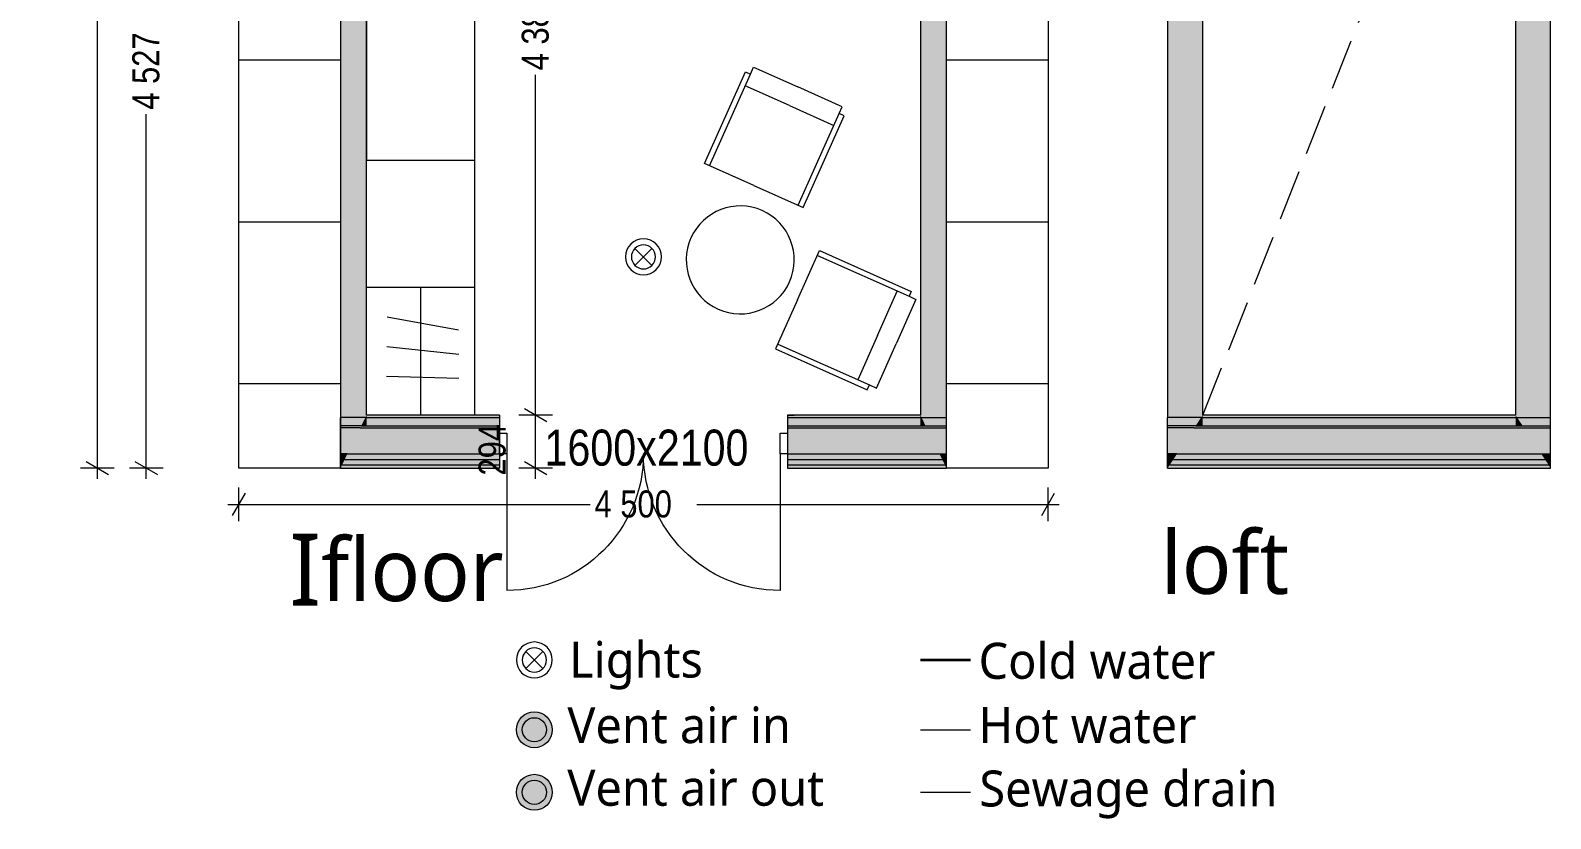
# Model space of a CAD drawing. Header units: millimetres. Extents: x -442635 to -376640, y 37807 to 67667.
# Drawn here: x -390430 to -381978, y 54283 to 58664 of the extents above; entities that cross this region are included whole.
import ezdxf

# ---------------------------------------------------------------- set-up
doc = ezdxf.new("R2010")
doc.units = ezdxf.units.MM
doc.header["$MEASUREMENT"] = 0
doc.linetypes.add('Hidden Line', pattern=[391.222223, 282.222223, -109])
for name, color, linetype, lineweight in [('0_Pen_No__1', 7, 'Continuous', 13), ('1.VÄLISSEINAD_Pen_No__1', 7, 'Continuous', 13), ('1.VÄLISSEINAD_Pen_No__19', 255, 'Continuous', 0), ('2.SISUSTUS_Pen_No__101', 252, 'Continuous', 13), ('2D Drafting - General_Pen_No__1', 7, 'Continuous', 13), ('2D Drafting - General_Pen_No__6', 5, 'Continuous', 35), ('ARCHICAD Doors_Pen_No__1', 7, 'Continuous', 13), ('ARCHICAD Windows_Pen_No__19', 255, 'Continuous', 0), ('Dimensioning - General_Pen_No__1', 7, 'Continuous', 13), ('Interior - Furniture _Pen_No__101', 252, 'Continuous', 13), ('Interior - Furniture _Pen_No__2', 8, 'Continuous', 15)]:
    doc.layers.add(name, color=color, linetype=linetype, lineweight=lineweight)
for name, color, linetype in [('1.VÄLISSEINAD', 7, 'Continuous'), ('2.SISUSTUS', 7, 'Continuous'), ('ARCHICAD Doors', 7, 'Continuous'), ('ARCHICAD Windows', 7, 'Continuous'), ('Dimensioning - General', 7, 'Continuous'), ('Interior - Furniture', 7, 'Continuous')]:
    doc.layers.add(name, color=color, linetype=linetype)
for name, color, linetype, lineweight, true_color in [('1.VÄLISSEINAD_Pen_No__107', 7, 'Continuous', 13, 0xaaaaaa), ('1.VÄLISSEINAD_Pen_No__61', 7, 'Continuous', 20, 0x6a6a6a), ('2D Drafting - General_Pen_No__4', 7, 'Continuous', 20, 0x029e21), ('2D Drafting - General_Pen_No__61', 7, 'Continuous', 20, 0x6a6a6a), ('2D Drafting - General_Pen_No__68', 7, 'Continuous', 20, 0xfd4435), ('ARCHICAD Doors_Pen_No__23', 7, 'Continuous', 20, 0xff6600), ('ARCHICAD Doors_Pen_No__3', 7, 'Continuous', 18, 0xff6600), ('ARCHICAD Windows_Pen_No__23', 7, 'Continuous', 20, 0xff6600), ('ARCHICAD Windows_Pen_No__3', 7, 'Continuous', 18, 0xff6600), ('Interior - Furniture _Pen_No__4', 7, 'Continuous', 20, 0x029e21), ('Interior - Furniture _Pen_No__66', 7, 'Continuous', 20, 0x5555ff)]:
    doc.layers.add(name, color=color, linetype=linetype, lineweight=lineweight, true_color=true_color)
doc.styles.add('GENERATED_STYLE_1', font='techl___.ttf')
doc.styles.add('GENERATED_STYLE_3', font='')
doc.styles.get('GENERATED_STYLE_3').set_extended_font_data('TechnicLite', bold=True)
doc.dimstyles.new('GENERATED_STYLE__1', dxfattribs={"dimtxt": 150, "dimasz": 95, "dimexe": 0.18, "dimexo": 0.0625, "dimgap": 0.09, "dimtad": 0, "dimdec": 0, "dimzin": 0, "dimdsep": 46, "dimtxsty": 'GENERATED_STYLE_1', "dimblk": 'ARROWHEAD_2', "dimblk1": 'ARROWHEAD_2', "dimblk2": 'ARROWHEAD_2', "dimcen": 0.09, "dimse1": 1, "dimse2": 1, "dimclrd": 7, "dimclre": 7, "dimclrt": 7, "dimadec": 0, "dimazin": 0, "dimtfac": 1, "dimtdec": 4, "dimtmove": 0, "dimatfit": 3, "dimfxl": 1, "dimtolj": 1, "dimtzin": 0, "dimarcsym": 0})
doc.dimstyles.new('GENERATED_STYLE__2', dxfattribs={"dimtxt": 150, "dimasz": 95, "dimexe": 0.18, "dimexo": 0.0625, "dimgap": 0.09, "dimtad": 0, "dimtih": 1, "dimtoh": 1, "dimdec": 0, "dimzin": 0, "dimdsep": 46, "dimtxsty": 'GENERATED_STYLE_1', "dimblk": 'ARROWHEAD_2', "dimblk1": 'ARROWHEAD_2', "dimblk2": 'ARROWHEAD_2', "dimcen": 0.09, "dimse1": 1, "dimse2": 1, "dimclrd": 7, "dimclre": 7, "dimclrt": 7, "dimadec": 0, "dimazin": 0, "dimtfac": 1, "dimtdec": 4, "dimtmove": 0, "dimatfit": 3, "dimfxl": 1, "dimtolj": 1, "dimtzin": 0, "dimarcsym": 0})
pattern_1 = [(0, (0, 0), (0, 900), [])]

# ---------------------------------------------------------------- blocks, each defined once
blk = doc.blocks.new('Wall_34', base_point=(-385337.2, 56231.4))
at = {"layer": '1.VÄLISSEINAD_Pen_No__107', "linetype": 'Continuous', "lineweight": 13, "true_color": 0xaaaaaa}
for points in [[(-385475.3, 56511.4), (-385453.1, 56466.4), (-385337.2, 56466.4), (-385337.2, 56511.4)], [(-385453.1, 56466.4), (-385447.1, 56454.4), (-385337.2, 56454.4), (-385337.2, 56466.4)], [(-385447.1, 56454.4), (-385375.6, 56309.4), (-385337.2, 56309.4), (-385337.2, 56454.4)], [(-385375.6, 56309.4), (-385360.8, 56279.4), (-385337.2, 56279.4), (-385337.2, 56309.4)], [(-385360.8, 56279.4), (-385346, 56249.4), (-385337.2, 56249.4), (-385337.2, 56279.4)], [(-385337.2, 56249.4), (-385346, 56249.4), (-385337.2, 56231.4)]]:
    blk.add_hatch(color=253, dxfattribs=at).paths.add_polyline_path(points)
at = {"layer": '1.VÄLISSEINAD_Pen_No__61', "linetype": 'Continuous', "lineweight": 20, "true_color": 0x6a6a6a}
for points in [[(-385337.2, 56525.4), (-385337.2, 66093.4), (-385482.2, 66093.4), (-385482.2, 56525.4)], [(-385482.2, 56525.4), (-385475.3, 56511.4), (-385337.2, 56511.4), (-385337.2, 56525.4)]]:
    blk.add_hatch(color=251, dxfattribs=at).paths.add_polyline_path(points)
at = {"layer": '1.VÄLISSEINAD_Pen_No__1', "color": 7, "linetype": 'Continuous', "lineweight": 13}
for p, q in [((-385475.3, 56511.4), (-385337.2, 56511.4)), ((-385453.1, 56466.4), (-385337.2, 56466.4)), ((-385447.1, 56454.4), (-385337.2, 56454.4)), ((-385375.6, 56309.4), (-385337.2, 56309.4)), ((-385360.8, 56279.4), (-385337.2, 56279.4)), ((-385346, 56249.4), (-385337.2, 56249.4))]:
    blk.add_line(p, q, dxfattribs=at)
at = {"layer": '1.VÄLISSEINAD_Pen_No__1', "color": 7, "linetype": 'Continuous', "lineweight": 13, "flags": 128}
for points in [[(-385337.2, 56466.4), (-385337.2, 56511.4)], [(-385337.2, 56454.4), (-385337.2, 56466.4)], [(-385337.2, 56309.4), (-385337.2, 56454.4)], [(-385337.2, 56279.4), (-385337.2, 56309.4)], [(-385337.2, 56249.4), (-385337.2, 56279.4)], [(-385337.2, 56231.4), (-385337.2, 56249.4)]]:
    blk.add_lwpolyline(points, dxfattribs=at)
at = {"layer": '1.VÄLISSEINAD_Pen_No__19', "color": 255, "linetype": 'Continuous', "lineweight": 0, "flags": 128}
for points in [[(-385337.2, 66093.4), (-385482.2, 66093.4)], [(-385482.2, 66093.4), (-385482.2, 63293.4)], [(-385337.2, 56511.4), (-385337.2, 66093.4)], [(-385482.2, 63152.4), (-385482.2, 56525.4)]]:
    blk.add_lwpolyline(points, dxfattribs=at)
blk = doc.blocks.new('Double Door 21')
at = {"layer": 'ARCHICAD Doors_Pen_No__1', "color": 7, "linetype": 'Continuous', "lineweight": 13}
for p, q in [((-800, 79), (-837, 79)), ((-800, 79), (-837, 79)), ((-800, 61), (-800, 79)), ((-800, 61), (-800, 79)), ((-800, 31), (-800, 61)), ((-800, 31), (-800, 61)), ((-800, 1), (-800, 31)), ((-800, 1), (-800, 31)), ((-800, 0), (-800, 1)), ((-800, 0), (-800, 1)), ((-800, -115), (-800, 0)), ((-800, -115), (-800, 0)), ((800, 61), (800, 79)), ((800, 61), (800, 79)), ((800, 79), (837, 79)), ((800, 79), (837, 79)), ((800, 31), (800, 61)), ((800, 31), (800, 61)), ((800, 1), (800, 31)), ((800, 1), (800, 31)), ((800, 0), (800, 1)), ((800, 0), (800, 1)), ((800, -115), (800, 0)), ((800, -115), (800, 0)), ((-800, -144), (-800, -115)), ((-800, -144), (-800, -115)), ((-800, -144), (-800, -115)), ((-800, -156), (-800, -144)), ((-800, -156), (-800, -144)), ((-800, -156), (-800, -144)), ((-800, -201), (-800, -156)), ((-800, -201), (-800, -156)), ((-800, -201), (-800, -156)), ((800, -144), (800, -115)), ((800, -144), (800, -115)), ((800, -144), (800, -115)), ((800, -156), (800, -144)), ((800, -156), (800, -144)), ((800, -156), (800, -144)), ((800, -201), (800, -156)), ((800, -201), (800, -156)), ((800, -201), (800, -156)), ((-800, -215), (-837, -215)), ((-800, -215), (-837, -215)), ((-800, -215), (-800, -201)), ((-800, -215), (-800, -201)), ((-800, -215), (-800, -201)), ((800, -215), (800, -201)), ((800, -215), (800, -201)), ((800, -215), (800, -201)), ((800, -215), (837, -215)), ((800, -215), (837, -215))]:
    blk.add_line(p, q, dxfattribs=at)
at = {"layer": 'ARCHICAD Doors_Pen_No__23', "color": 30, "linetype": 'Continuous', "lineweight": 20, "true_color": 0xff6600}
for p, q in [((-760, 0), (-800, 0)), ((-800, 0), (-800, -115)), ((-760, -115), (-760, 0)), ((800, 0), (760, 0)), ((760, 0), (760, -115)), ((800, -115), (800, 0)), ((-800, -115), (-760, -115)), ((760, -115), (800, -115))]:
    blk.add_line(p, q, dxfattribs=at)
at = {"layer": 'ARCHICAD Doors_Pen_No__3', "color": 30, "linetype": 'Continuous', "lineweight": 18, "true_color": 0xff6600}
for p, q in [((-760, 0), (-760, 760)), ((760, 0), (760, 760))]:
    blk.add_line(p, q, dxfattribs=at)
for centre, start, end in [((-760, 0), 0, 90), ((760, 0), 90, 180)]:
    blk.add_arc(centre, 760, start, end, dxfattribs=at)
blk = doc.blocks.new('Wall_36', base_point=(-385337.2, 56231.4))
at = {"layer": '1.VÄLISSEINAD_Pen_No__107', "linetype": 'Continuous', "lineweight": 13, "true_color": 0xaaaaaa}
for points in [[(-388590.3, 56466.4), (-388596.2, 56454.4), (-387821.7, 56454.4), (-387821.7, 56466.4)], [(-388561.2, 56525.4), (-388561.2, 56511.4), (-387821.7, 56511.4), (-387821.7, 56525.4)], [(-388561.2, 56511.4), (-388561.2, 56466.4), (-387821.7, 56466.4), (-387821.7, 56511.4)], [(-386221.7, 56511.4), (-385482.2, 56511.4), (-385482.2, 56525.4), (-386221.7, 56525.4)], [(-385482.2, 56511.4), (-386221.7, 56511.4), (-386221.7, 56466.4), (-385482.2, 56466.4)], [(-386221.7, 56454.4), (-385447.1, 56454.4), (-385453.1, 56466.4), (-386221.7, 56466.4)], [(-388596.2, 56454.4), (-388667.7, 56309.4), (-387821.7, 56309.4), (-387821.7, 56454.4)], [(-386221.7, 56309.4), (-385375.6, 56309.4), (-385447.1, 56454.4), (-386221.7, 56454.4)], [(-388667.7, 56309.4), (-388682.5, 56279.4), (-387821.7, 56279.4), (-387821.7, 56309.4)], [(-386221.7, 56279.4), (-385360.8, 56279.4), (-385375.6, 56309.4), (-386221.7, 56309.4)], [(-388697.3, 56249.4), (-388706.2, 56231.4), (-387821.7, 56231.4), (-387821.7, 56249.4)], [(-388682.5, 56279.4), (-388697.3, 56249.4), (-387821.7, 56249.4), (-387821.7, 56279.4)], [(-386221.7, 56249.4), (-385346, 56249.4), (-385360.8, 56279.4), (-386221.7, 56279.4)], [(-385346, 56249.4), (-386221.7, 56249.4), (-386221.7, 56231.4), (-385337.2, 56231.4)]]:
    blk.add_hatch(color=253, dxfattribs=at).paths.add_polyline_path(points)
at = {"layer": '1.VÄLISSEINAD_Pen_No__61', "linetype": 'Continuous', "lineweight": 20, "true_color": 0x6a6a6a}
for points in [[(-388561.2, 56511.4), (-388568.1, 56511.4), (-388590.3, 56466.4), (-388561.2, 56466.4)], [(-388561.2, 56525.4), (-388568.1, 56511.4), (-388561.2, 56511.4)], [(-385475.3, 56511.4), (-385482.2, 56525.4), (-385482.2, 56511.4)], [(-385482.2, 56466.4), (-385453.1, 56466.4), (-385475.3, 56511.4), (-385482.2, 56511.4)]]:
    blk.add_hatch(color=251, dxfattribs=at).paths.add_polyline_path(points)
at = {"layer": '1.VÄLISSEINAD_Pen_No__1', "color": 7, "linetype": 'Continuous', "lineweight": 13}
for p, q in [((-388590.3, 56466.4), (-388561.2, 56466.4)), ((-388568.1, 56511.4), (-388561.2, 56511.4)), ((-388561.2, 56511.4), (-387821.7, 56511.4)), ((-388561.2, 56466.4), (-387821.7, 56466.4)), ((-387821.7, 56525.4), (-387858.7, 56525.4)), ((-387821.7, 56525.4), (-387821.7, 56511.4)), ((-387821.7, 56525.4), (-387821.7, 56511.4)), ((-387821.7, 56511.4), (-387821.7, 56466.4)), ((-387821.7, 56511.4), (-387821.7, 56466.4)), ((-387821.7, 56466.4), (-387821.7, 56454.4)), ((-387821.7, 56466.4), (-387821.7, 56454.4)), ((-386221.7, 56525.4), (-386184.7, 56525.4)), ((-386221.7, 56525.4), (-386221.7, 56511.4)), ((-386221.7, 56525.4), (-386221.7, 56511.4)), ((-386221.7, 56511.4), (-385482.2, 56511.4)), ((-386221.7, 56511.4), (-386221.7, 56466.4)), ((-386221.7, 56511.4), (-386221.7, 56466.4)), ((-386221.7, 56466.4), (-385482.2, 56466.4)), ((-386221.7, 56466.4), (-386221.7, 56454.4)), ((-386221.7, 56466.4), (-386221.7, 56454.4)), ((-385482.2, 56511.4), (-385475.3, 56511.4)), ((-385482.2, 56466.4), (-385453.1, 56466.4)), ((-388596.2, 56454.4), (-387821.7, 56454.4)), ((-387821.7, 56454.4), (-387821.7, 56425.4)), ((-387821.7, 56454.4), (-387821.7, 56425.4)), ((-387821.7, 56425.4), (-387821.7, 56310.4)), ((-386221.7, 56454.4), (-385447.1, 56454.4)), ((-386221.7, 56454.4), (-386221.7, 56425.4)), ((-386221.7, 56454.4), (-386221.7, 56425.4)), ((-386221.7, 56425.4), (-386221.7, 56310.4)), ((-388667.7, 56309.4), (-387821.7, 56309.4)), ((-387821.7, 56310.4), (-387821.7, 56309.4)), ((-387821.7, 56309.4), (-387821.7, 56279.4)), ((-386221.7, 56310.4), (-386221.7, 56309.4)), ((-386221.7, 56309.4), (-385375.6, 56309.4)), ((-386221.7, 56309.4), (-386221.7, 56279.4)), ((-388697.3, 56249.4), (-387821.7, 56249.4)), ((-388682.5, 56279.4), (-387821.7, 56279.4)), ((-387821.7, 56231.4), (-387858.7, 56231.4)), ((-387821.7, 56279.4), (-387821.7, 56249.4)), ((-387821.7, 56249.4), (-387821.7, 56231.4)), ((-386221.7, 56279.4), (-385360.8, 56279.4)), ((-386221.7, 56279.4), (-386221.7, 56249.4)), ((-386221.7, 56249.4), (-385346, 56249.4)), ((-386221.7, 56249.4), (-386221.7, 56231.4)), ((-386221.7, 56231.4), (-386184.7, 56231.4))]:
    blk.add_line(p, q, dxfattribs=at)
at = {"layer": '1.VÄLISSEINAD_Pen_No__1', "color": 7, "linetype": 'Continuous', "lineweight": 13, "flags": 128}
for points in [[(-387821.7, 56525.4), (-388561.2, 56525.4)], [(-385482.2, 56525.4), (-386221.7, 56525.4)], [(-388706.2, 56231.4), (-387821.7, 56231.4)], [(-386221.7, 56231.4), (-385337.2, 56231.4)]]:
    blk.add_lwpolyline(points, dxfattribs=at)
at = {"layer": 'ARCHICAD Doors', "color": 21, "linetype": 'Continuous', "lineweight": 18, "true_color": 0xff9955, "xscale": -1, "zscale": 1000, "rotation": 180}
blk.add_blockref('Double Door 21', (-387021.7, 56310.4), dxfattribs=at)
blk = doc.blocks.new('Wall_40', base_point=(-388706.2, 60758.4))
at = {"layer": '1.VÄLISSEINAD_Pen_No__107', "linetype": 'Continuous', "lineweight": 13, "true_color": 0xaaaaaa}
for points in [[(-388561.2, 60993.4), (-388561.2, 61038.4), (-388568.1, 61038.4), (-388590.3, 60993.4)], [(-388568.1, 61038.4), (-388561.2, 61038.4), (-388561.2, 61052.4)], [(-388561.2, 60836.4), (-388561.2, 60981.4), (-388596.2, 60981.4), (-388667.7, 60836.4)], [(-388561.2, 60981.4), (-388561.2, 60993.4), (-388590.3, 60993.4), (-388596.2, 60981.4)], [(-388561.2, 60776.4), (-388561.2, 60806.4), (-388682.5, 60806.4), (-388697.3, 60776.4)], [(-388561.2, 60806.4), (-388561.2, 60836.4), (-388667.7, 60836.4), (-388682.5, 60806.4)], [(-388590.3, 56466.4), (-388568.1, 56511.4), (-388706.2, 56511.4), (-388706.2, 56466.4)], [(-388596.2, 56454.4), (-388590.3, 56466.4), (-388706.2, 56466.4), (-388706.2, 56454.4)], [(-388667.7, 56309.4), (-388596.2, 56454.4), (-388706.2, 56454.4), (-388706.2, 56309.4)], [(-388682.5, 56279.4), (-388667.7, 56309.4), (-388706.2, 56309.4), (-388706.2, 56279.4)], [(-388697.3, 56249.4), (-388682.5, 56279.4), (-388706.2, 56279.4), (-388706.2, 56249.4)], [(-388697.3, 56249.4), (-388706.2, 56249.4), (-388706.2, 56231.4)]]:
    blk.add_hatch(color=253, dxfattribs=at).paths.add_polyline_path(points)
at = {"layer": '1.VÄLISSEINAD_Pen_No__61', "linetype": 'Continuous', "lineweight": 20, "true_color": 0x6a6a6a}
for points in [[(-388697.3, 60776.4), (-388706.2, 60758.4), (-388561.2, 60758.4), (-388561.2, 60776.4)], [(-388561.2, 56525.4), (-388561.2, 60758.4), (-388706.2, 60758.4), (-388706.2, 56525.4)], [(-388706.2, 56511.4), (-388568.1, 56511.4), (-388561.2, 56525.4), (-388706.2, 56525.4)]]:
    blk.add_hatch(color=251, dxfattribs=at).paths.add_polyline_path(points)
at = {"layer": '1.VÄLISSEINAD_Pen_No__1', "color": 7, "linetype": 'Continuous', "lineweight": 13}
for p, q in [((-388561.2, 61038.4), (-388568.1, 61038.4)), ((-388561.2, 60981.4), (-388596.2, 60981.4)), ((-388561.2, 60993.4), (-388590.3, 60993.4)), ((-388561.2, 60776.4), (-388697.3, 60776.4)), ((-388561.2, 60806.4), (-388682.5, 60806.4)), ((-388561.2, 60836.4), (-388667.7, 60836.4)), ((-388568.1, 56511.4), (-388706.2, 56511.4)), ((-388590.3, 56466.4), (-388706.2, 56466.4)), ((-388596.2, 56454.4), (-388706.2, 56454.4)), ((-388667.7, 56309.4), (-388706.2, 56309.4)), ((-388682.5, 56279.4), (-388706.2, 56279.4)), ((-388697.3, 56249.4), (-388706.2, 56249.4))]:
    blk.add_line(p, q, dxfattribs=at)
at = {"layer": '1.VÄLISSEINAD_Pen_No__1', "color": 7, "linetype": 'Continuous', "lineweight": 13, "flags": 128}
for points in [[(-388561.2, 61052.4), (-388561.2, 61038.4)], [(-388561.2, 61038.4), (-388561.2, 60993.4)], [(-388561.2, 60993.4), (-388561.2, 60981.4)], [(-388561.2, 60981.4), (-388561.2, 60836.4)], [(-388561.2, 60836.4), (-388561.2, 60806.4)], [(-388561.2, 60806.4), (-388561.2, 60776.4)], [(-388706.2, 56466.4), (-388706.2, 56511.4)], [(-388706.2, 56454.4), (-388706.2, 56466.4)], [(-388706.2, 56309.4), (-388706.2, 56454.4)], [(-388706.2, 56279.4), (-388706.2, 56309.4)], [(-388706.2, 56249.4), (-388706.2, 56279.4)], [(-388706.2, 56231.4), (-388706.2, 56249.4)]]:
    blk.add_lwpolyline(points, dxfattribs=at)
at = {"layer": '1.VÄLISSEINAD_Pen_No__19', "color": 255, "linetype": 'Continuous', "lineweight": 0, "flags": 128}
for points in [[(-388561.2, 56525.4), (-388561.2, 60776.4)], [(-388706.2, 60758.4), (-388706.2, 56511.4)]]:
    blk.add_lwpolyline(points, dxfattribs=at)
blk = doc.blocks.new('Wall_41', base_point=(-384107.3, 66387.4))
at = {"layer": '1.VÄLISSEINAD_Pen_No__107', "linetype": 'Continuous', "lineweight": 13, "true_color": 0xaaaaaa}
for points in [[(-384107.3, 66369.4), (-384095.4, 66369.4), (-384107.3, 66387.4)], [(-384075.5, 66339.4), (-384095.4, 66369.4), (-384107.3, 66369.4), (-384107.3, 66339.4)], [(-384055.6, 66309.4), (-384075.5, 66339.4), (-384107.3, 66339.4), (-384107.3, 66309.4)], [(-383959.4, 66164.4), (-384055.6, 66309.4), (-384107.3, 66309.4), (-384107.3, 66164.4)], [(-383951.4, 66152.4), (-383959.4, 66164.4), (-384107.3, 66164.4), (-384107.3, 66152.4)], [(-383921.6, 66107.4), (-383951.4, 66152.4), (-384107.3, 66152.4), (-384107.3, 66107.4)], [(-383951.4, 56466.4), (-383921.6, 56511.4), (-384107.3, 56511.4), (-384107.3, 56466.4)], [(-383959.4, 56454.4), (-383951.4, 56466.4), (-384107.3, 56466.4), (-384107.3, 56454.4)], [(-384055.6, 56309.4), (-383959.4, 56454.4), (-384107.3, 56454.4), (-384107.3, 56309.4)], [(-384075.5, 56279.4), (-384055.6, 56309.4), (-384107.3, 56309.4), (-384107.3, 56279.4)], [(-384095.4, 56249.4), (-384075.5, 56279.4), (-384107.3, 56279.4), (-384107.3, 56249.4)], [(-384095.4, 56249.4), (-384107.3, 56249.4), (-384107.3, 56231.4)]]:
    blk.add_hatch(color=253, dxfattribs=at).paths.add_polyline_path(points)
at = {"layer": '1.VÄLISSEINAD_Pen_No__61', "linetype": 'Continuous', "lineweight": 20, "true_color": 0x6a6a6a}
for points in [[(-384107.3, 66107.4), (-384107.3, 66093.4), (-383912.3, 66093.4), (-383921.6, 66107.4)], [(-383912.3, 56525.4), (-383912.3, 66093.4), (-384107.3, 66093.4), (-384107.3, 56525.4)], [(-384107.3, 56511.4), (-383921.6, 56511.4), (-383912.3, 56525.4), (-384107.3, 56525.4)]]:
    blk.add_hatch(color=251, dxfattribs=at).paths.add_polyline_path(points)
at = {"layer": '1.VÄLISSEINAD_Pen_No__1', "color": 7, "linetype": 'Continuous', "lineweight": 13}
for p, q in [((-384095.4, 66369.4), (-384107.3, 66369.4)), ((-384075.5, 66339.4), (-384107.3, 66339.4)), ((-384055.6, 66309.4), (-384107.3, 66309.4)), ((-383959.4, 66164.4), (-384107.3, 66164.4)), ((-383951.4, 66152.4), (-384107.3, 66152.4)), ((-383921.6, 66107.4), (-384107.3, 66107.4)), ((-383921.6, 56511.4), (-384107.3, 56511.4)), ((-383951.4, 56466.4), (-384107.3, 56466.4)), ((-383959.4, 56454.4), (-384107.3, 56454.4)), ((-384055.6, 56309.4), (-384107.3, 56309.4)), ((-384075.5, 56279.4), (-384107.3, 56279.4)), ((-384095.4, 56249.4), (-384107.3, 56249.4))]:
    blk.add_line(p, q, dxfattribs=at)
at = {"layer": '1.VÄLISSEINAD_Pen_No__1', "color": 7, "linetype": 'Continuous', "lineweight": 13, "flags": 128}
for points in [[(-384107.3, 66387.4), (-384107.3, 66369.4)], [(-384107.3, 66369.4), (-384107.3, 66339.4)], [(-384107.3, 66339.4), (-384107.3, 66309.4)], [(-384107.3, 66309.4), (-384107.3, 66164.4)], [(-384107.3, 66164.4), (-384107.3, 66152.4)], [(-384107.3, 66152.4), (-384107.3, 66107.4)], [(-384107.3, 56466.4), (-384107.3, 56511.4)], [(-384107.3, 56454.4), (-384107.3, 56466.4)], [(-384107.3, 56309.4), (-384107.3, 56454.4)], [(-384107.3, 56279.4), (-384107.3, 56309.4)], [(-384107.3, 56249.4), (-384107.3, 56279.4)], [(-384107.3, 56231.4), (-384107.3, 56249.4)]]:
    blk.add_lwpolyline(points, dxfattribs=at)
at = {"layer": '1.VÄLISSEINAD_Pen_No__19', "color": 255, "linetype": 'Continuous', "lineweight": 0, "flags": 128}
for points in [[(-384107.3, 66107.4), (-384107.3, 56511.4)], [(-383912.3, 56525.4), (-383912.3, 66093.4)]]:
    blk.add_lwpolyline(points, dxfattribs=at)
blk = doc.blocks.new('Window 21_3')
at = {"layer": 'ARCHICAD Windows_Pen_No__19', "color": 255, "linetype": 'Continuous', "lineweight": 0}
for p, q in [((-390, 50), (-390, 0)), ((-390, 0), (-390, -50)), ((-390, 0), (-390, -50)), ((390, 50), (390, 0)), ((390, 0), (390, -50)), ((390, 0), (390, -50)), ((-390, -50), (-390, -145)), ((390, -50), (390, -145))]:
    blk.add_line(p, q, dxfattribs=at)
at = {"layer": 'ARCHICAD Windows_Pen_No__23', "color": 30, "linetype": 'Continuous', "lineweight": 20, "true_color": 0xff6600}
for p, q in [((-390, 0), (-340, 0)), ((-340, 0), (-340, -50)), ((340, -50), (340, 0)), ((340, 0), (390, 0)), ((-340, -50), (-390, -50)), ((390, -50), (340, -50))]:
    blk.add_line(p, q, dxfattribs=at)
at = {"layer": 'ARCHICAD Windows_Pen_No__3', "color": 30, "linetype": 'Continuous', "lineweight": 18, "true_color": 0xff6600}
for p, q in [((-390, 50), (390, 50)), ((-340, 0), (340, 0)), ((340, -50), (-340, -50)), ((-390, -145), (390, -145))]:
    blk.add_line(p, q, dxfattribs=at)
blk = doc.blocks.new('Wall_42', base_point=(-381978.3, 56231.4))
at = {"layer": '1.VÄLISSEINAD_Pen_No__107', "linetype": 'Continuous', "lineweight": 13, "true_color": 0xaaaaaa}
for points in [[(-381990.2, 66369.4), (-382010.1, 66339.4), (-381978.3, 66339.4), (-381978.3, 66369.4)], [(-381990.2, 66369.4), (-381978.3, 66369.4), (-381978.3, 66387.4)], [(-382030, 66309.4), (-382126.2, 66164.4), (-381978.3, 66164.4), (-381978.3, 66309.4)], [(-382010.1, 66339.4), (-382030, 66309.4), (-381978.3, 66309.4), (-381978.3, 66339.4)], [(-382134.2, 66152.4), (-382164, 66107.4), (-381978.3, 66107.4), (-381978.3, 66152.4)], [(-382126.2, 66164.4), (-382134.2, 66152.4), (-381978.3, 66152.4), (-381978.3, 66164.4)], [(-382164, 56511.4), (-382134.2, 56466.4), (-381978.3, 56466.4), (-381978.3, 56511.4)], [(-382134.2, 56466.4), (-382126.2, 56454.4), (-381978.3, 56454.4), (-381978.3, 56466.4)], [(-382126.2, 56454.4), (-382030, 56309.4), (-381978.3, 56309.4), (-381978.3, 56454.4)], [(-382030, 56309.4), (-382010.1, 56279.4), (-381978.3, 56279.4), (-381978.3, 56309.4)], [(-382010.1, 56279.4), (-381990.2, 56249.4), (-381978.3, 56249.4), (-381978.3, 56279.4)], [(-381978.3, 56249.4), (-381990.2, 56249.4), (-381978.3, 56231.4)]]:
    blk.add_hatch(color=253, dxfattribs=at).paths.add_polyline_path(points)
at = {"layer": '1.VÄLISSEINAD_Pen_No__61', "linetype": 'Continuous', "lineweight": 20, "true_color": 0x6a6a6a}
for points in [[(-382173.3, 66093.4), (-381978.3, 66093.4), (-381978.3, 66107.4), (-382164, 66107.4)], [(-382173.3, 66093.4), (-382173.3, 65587.4), (-381978.3, 65587.4), (-381978.3, 66093.4)], [(-382173.3, 56525.4), (-381978.3, 56525.4), (-381978.3, 64807.4), (-382173.3, 64807.4)], [(-382173.3, 56525.4), (-382164, 56511.4), (-381978.3, 56511.4), (-381978.3, 56525.4)]]:
    blk.add_hatch(color=251, dxfattribs=at).paths.add_polyline_path(points)
at = {"layer": '1.VÄLISSEINAD_Pen_No__1', "color": 7, "linetype": 'Continuous', "lineweight": 13}
for p, q in [((-381990.2, 66369.4), (-381978.3, 66369.4)), ((-382030, 66309.4), (-381978.3, 66309.4)), ((-382010.1, 66339.4), (-381978.3, 66339.4)), ((-382164, 66107.4), (-381978.3, 66107.4)), ((-382134.2, 66152.4), (-381978.3, 66152.4)), ((-382126.2, 66164.4), (-381978.3, 66164.4)), ((-382164, 56511.4), (-381978.3, 56511.4)), ((-382134.2, 56466.4), (-381978.3, 56466.4)), ((-382126.2, 56454.4), (-381978.3, 56454.4)), ((-382030, 56309.4), (-381978.3, 56309.4)), ((-382010.1, 56279.4), (-381978.3, 56279.4)), ((-381990.2, 56249.4), (-381978.3, 56249.4))]:
    blk.add_line(p, q, dxfattribs=at)
at = {"layer": '1.VÄLISSEINAD_Pen_No__1', "color": 7, "linetype": 'Continuous', "lineweight": 13, "flags": 128}
for points in [[(-381978.3, 66387.4), (-381978.3, 66369.4)], [(-381978.3, 66369.4), (-381978.3, 66339.4)], [(-381978.3, 66339.4), (-381978.3, 66309.4)], [(-381978.3, 66309.4), (-381978.3, 66164.4)], [(-381978.3, 66164.4), (-381978.3, 66152.4)], [(-381978.3, 66152.4), (-381978.3, 66107.4)], [(-381978.3, 56466.4), (-381978.3, 56511.4)], [(-381978.3, 56454.4), (-381978.3, 56466.4)], [(-381978.3, 56309.4), (-381978.3, 56454.4)], [(-381978.3, 56279.4), (-381978.3, 56309.4)], [(-381978.3, 56249.4), (-381978.3, 56279.4)], [(-381978.3, 56231.4), (-381978.3, 56249.4)]]:
    blk.add_lwpolyline(points, dxfattribs=at)
at = {"layer": '1.VÄLISSEINAD_Pen_No__19', "color": 255, "linetype": 'Continuous', "lineweight": 0}
for p, q in [((-382078.3, 65587.4), (-382173.3, 65587.4)), ((-382028.3, 65587.4), (-382078.3, 65587.4)), ((-381978.3, 65587.4), (-382028.3, 65587.4)), ((-382078.3, 64807.4), (-382173.3, 64807.4)), ((-382028.3, 64807.4), (-382078.3, 64807.4)), ((-381978.3, 64807.4), (-382028.3, 64807.4))]:
    blk.add_line(p, q, dxfattribs=at)
at = {"layer": '1.VÄLISSEINAD_Pen_No__19', "color": 255, "linetype": 'Continuous', "lineweight": 0, "flags": 128}
for points in [[(-382173.3, 66093.4), (-382173.3, 65587.4)], [(-381978.3, 65587.4), (-381978.3, 66107.4)], [(-382173.3, 64807.4), (-382173.3, 56525.4)], [(-381978.3, 56511.4), (-381978.3, 64807.4)]]:
    blk.add_lwpolyline(points, dxfattribs=at)
at = {"layer": 'ARCHICAD Windows', "color": 21, "linetype": 'Continuous', "lineweight": 18, "true_color": 0xff9955, "xscale": -1, "zscale": 1000, "rotation": 270}
blk.add_blockref('Window 21_3', (-382028.3, 65197.4), dxfattribs=at)
blk = doc.blocks.new('Wall_44', base_point=(-381978.3, 56231.4))
at = {"layer": '1.VÄLISSEINAD_Pen_No__107', "linetype": 'Continuous', "lineweight": 13, "true_color": 0xaaaaaa}
for points in [[(-383959.4, 56454.4), (-382126.2, 56454.4), (-382134.2, 56466.4), (-383951.4, 56466.4)], [(-382173.3, 56525.4), (-383912.3, 56525.4), (-383912.3, 56511.4), (-382173.3, 56511.4)], [(-382173.3, 56511.4), (-383912.3, 56511.4), (-383912.3, 56466.4), (-382173.3, 56466.4)], [(-384055.6, 56309.4), (-382030, 56309.4), (-382126.2, 56454.4), (-383959.4, 56454.4)], [(-384075.5, 56279.4), (-382010.1, 56279.4), (-382030, 56309.4), (-384055.6, 56309.4)], [(-384107.3, 56231.4), (-381978.3, 56231.4), (-381990.2, 56249.4), (-384095.4, 56249.4)], [(-384095.4, 56249.4), (-381990.2, 56249.4), (-382010.1, 56279.4), (-384075.5, 56279.4)]]:
    blk.add_hatch(color=253, dxfattribs=at).paths.add_polyline_path(points)
at = {"layer": '1.VÄLISSEINAD_Pen_No__61', "linetype": 'Continuous', "lineweight": 20, "true_color": 0x6a6a6a}
for points in [[(-383912.3, 56511.4), (-383921.6, 56511.4), (-383951.4, 56466.4), (-383912.3, 56466.4)], [(-383912.3, 56525.4), (-383921.6, 56511.4), (-383912.3, 56511.4)], [(-382164, 56511.4), (-382173.3, 56525.4), (-382173.3, 56511.4)], [(-382173.3, 56466.4), (-382134.2, 56466.4), (-382164, 56511.4), (-382173.3, 56511.4)]]:
    blk.add_hatch(color=251, dxfattribs=at).paths.add_polyline_path(points)
at = {"layer": '1.VÄLISSEINAD_Pen_No__1', "color": 7, "linetype": 'Continuous', "lineweight": 13}
for p, q in [((-383951.4, 56466.4), (-383912.3, 56466.4)), ((-383921.6, 56511.4), (-383912.3, 56511.4)), ((-383912.3, 56511.4), (-382173.3, 56511.4)), ((-383912.3, 56466.4), (-382173.3, 56466.4)), ((-382173.3, 56511.4), (-382164, 56511.4)), ((-382173.3, 56466.4), (-382134.2, 56466.4)), ((-383959.4, 56454.4), (-382126.2, 56454.4)), ((-384055.6, 56309.4), (-382030, 56309.4)), ((-384095.4, 56249.4), (-381990.2, 56249.4)), ((-384075.5, 56279.4), (-382010.1, 56279.4))]:
    blk.add_line(p, q, dxfattribs=at)
at = {"layer": '1.VÄLISSEINAD_Pen_No__1', "color": 7, "linetype": 'Continuous', "lineweight": 13, "flags": 128}
for points in [[(-382173.3, 56525.4), (-383912.3, 56525.4)], [(-384107.3, 56231.4), (-381978.3, 56231.4)]]:
    blk.add_lwpolyline(points, dxfattribs=at)
blk = doc.blocks.new('Cabinet Base Cooktop+Oven 21')
at = {"layer": 'Interior - Furniture _Pen_No__101', "color": 252, "linetype": 'Continuous', "lineweight": 13}
for p, q in [((0, 600), (1200, 600)), ((735, 545), (465, 545)), ((465, 545), (465, 55)), ((735, 55), (735, 545)), ((0, 0), (1200, 0)), ((465, 55), (735, 55))]:
    blk.add_line(p, q, dxfattribs=at)
for centre, radius in [((600, 409.27), 105), ((600, 200.53), 72.5)]:
    blk.add_circle(centre, radius, dxfattribs=at)
blk = doc.blocks.new('Cabinet Base MultiDrawer 21')
at = {"layer": 'Interior - Furniture _Pen_No__101', "color": 252, "linetype": 'Continuous', "lineweight": 13}
for p, q in [((0, 600), (569, 600)), ((0, 0), (569, 0))]:
    blk.add_line(p, q, dxfattribs=at)
blk = doc.blocks.new('Designer Table 05 21')
at = {"layer": '2.SISUSTUS_Pen_No__101', "color": 252, "linetype": 'Continuous', "lineweight": 13}
for start, end in [(0, 180), (180, 0)]:
    blk.add_arc((0, 0), 300, start, end, dxfattribs=at)
blk = doc.blocks.new('Armchair 02 21')
at = {"layer": '2.SISUSTUS_Pen_No__101', "color": 252, "linetype": 'Continuous', "lineweight": 13}
for p, q in [((30, 558), (30, 600)), ((30, 600), (300, 600)), ((570, 600), (300, 600)), ((570, 558), (570, 600)), ((0, 0), (0, 558)), ((0, 558), (30, 558)), ((30, 0), (30, 558)), ((600, 558), (570, 558)), ((570, 0), (570, 558)), ((600, 0), (600, 558)), ((300, 486.2), (30, 486.2)), ((300, 486.2), (570, 486.2)), ((300, 0), (0, 0)), ((300, 0), (600, 0))]:
    blk.add_line(p, q, dxfattribs=at)
blk = doc.blocks.new('Cupboard 21_7')
at = {"layer": 'Interior - Furniture _Pen_No__101', "color": 252, "linetype": 'Continuous', "lineweight": 13}
for p, q in [((1417, 600), (0, 600)), ((0, 600), (0, 0)), ((708.5, 0), (708.5, 600)), ((708.5, 0), (708.5, 600)), ((1417, 0), (1417, 600)), ((945.4, 89.3), (871.6, 485.7)), ((1080, 87.1), (1037, 487.9)), ((1214.3, 86), (1202.7, 489)), ((708.5, 300), (1417, 300)), ((0, 0), (1417, 0))]:
    blk.add_line(p, q, dxfattribs=at)
blk = doc.blocks.new('Push Button with Indicator Lamp 21')
at = {"layer": 'Interior - Furniture _Pen_No__2', "color": 8, "linetype": 'Continuous', "lineweight": 15}
for p, q in [((-47.4, -47.4), (47.4, 47.4)), ((47.4, -47.4), (-47.4, 47.4))]:
    blk.add_line(p, q, dxfattribs=at)
for radius in [100, 67]:
    blk.add_circle((0, 0), radius, dxfattribs=at)
blk = doc.blocks.new('Push Button 21_2')
at = {"layer": 'Interior - Furniture _Pen_No__66', "linetype": 'Continuous', "lineweight": 0, "true_color": 0x15153f}
blk.add_hatch(color=168, dxfattribs=at).paths.add_polyline_path([(100, 0, 1), (-100, 0, 1)])
at = {"layer": 'Interior - Furniture _Pen_No__66', "color": 173, "linetype": 'Continuous', "lineweight": 20, "true_color": 0x5555ff}
for radius in [100, 67]:
    blk.add_circle((0, 0), radius, dxfattribs=at)
blk = doc.blocks.new('Push Button 21')
at = {"layer": 'Interior - Furniture _Pen_No__4', "linetype": 'Continuous', "lineweight": 0, "true_color": 0x002708}
blk.add_hatch(color=98, dxfattribs=at).paths.add_polyline_path([(100, 0, 1), (-100, 0, 1)])
at = {"layer": 'Interior - Furniture _Pen_No__4', "color": 104, "linetype": 'Continuous', "lineweight": 20, "true_color": 0x029e21}
for radius in [100, 67]:
    blk.add_circle((0, 0), radius, dxfattribs=at)
blk = doc.blocks.new('*D259')
at = {"layer": 'Dimensioning - General_Pen_No__1', "color": 7, "linetype": 'Continuous', "lineweight": 13, "transparency": 16777216}
for p, q in [((-389848.7, 60794.5), (-389723.7, 60722.3)), ((-389692.5, 60758.4), (-389880, 60758.4)), ((-389786.2, 58791.8), (-389786.2, 60758.4)), ((-389786.2, 56231.4), (-389786.2, 58198)), ((-389692.5, 56231.4), (-389880, 56231.4)), ((-389848.7, 56267.5), (-389723.7, 56195.3)), ((-389786.2, 56170.3), (-389786.2, 56231.4))]:
    blk.add_line(p, q, dxfattribs=at)
at = {"layer": 'Dimensioning - General_Pen_No__1', "color": 7, "lineweight": 13, "transparency": 16777216, "insert": (-389711.2, 58222.9), "char_height": 150, "attachment_point": 7, "rotation": 90, "style": 'GENERATED_STYLE_1'}
blk.add_mtext('\\A1;{\\pql;\\fTechnicLite|b0|i0|c2|p2;4\xa0527}', dxfattribs=at)
blk = doc.blocks.new('ARROWHEAD_2')
at = {"color": 0, "linetype": 'Continuous', "lineweight": 0}
for p, q in [((0, 0), (-1, 0)), ((-0.378, -0.655), (0.378, 0.655))]:
    blk.add_line(p, q, dxfattribs=at)
blk = doc.blocks.new('*D262')
at = {"layer": 'Dimensioning - General_Pen_No__1', "color": 7, "linetype": 'Continuous', "lineweight": 13, "transparency": 16777216}
for p, q in [((-390057.7, 66387.4), (-390057.7, 66448.5)), ((-389963.9, 66387.4), (-390151.4, 66387.4)), ((-389995.2, 66351.3), (-390120.2, 66423.5)), ((-390057.7, 61615), (-390057.7, 66387.4)), ((-390057.7, 56231.4), (-390057.7, 61003.8)), ((-389963.9, 56231.4), (-390151.4, 56231.4)), ((-390120.2, 56267.5), (-389995.2, 56195.3)), ((-390057.7, 56170.3), (-390057.7, 56231.4))]:
    blk.add_line(p, q, dxfattribs=at)
at = {"layer": 'Dimensioning - General_Pen_No__1', "color": 7, "lineweight": 13, "transparency": 16777216, "insert": (-389982.7, 61028.7), "char_height": 150, "attachment_point": 7, "rotation": 90, "style": 'GENERATED_STYLE_1'}
blk.add_mtext('\\A1;{\\pql;\\fTechnicLite|b0|i0|c2|p2;10\xa0156}', dxfattribs=at)
blk = doc.blocks.new('*D263')
at = {"layer": 'Dimensioning - General_Pen_No__1', "color": 7, "linetype": 'Continuous', "lineweight": 13, "transparency": 16777216}
for p, q in [((-389271.7, 55935.7), (-389271.7, 56123.2)), ((-384771.7, 55935.7), (-384771.7, 56123.2)), ((-389235.6, 56091.9), (-389307.7, 55966.9)), ((-384807.7, 55966.9), (-384735.6, 56091.9)), ((-389332.8, 56029.4), (-389271.7, 56029.4)), ((-389271.7, 56029.4), (-387318.5, 56029.4)), ((-386724.8, 56029.4), (-384771.7, 56029.4)), ((-384771.7, 56029.4), (-384710.5, 56029.4))]:
    blk.add_line(p, q, dxfattribs=at)
at = {"layer": 'Dimensioning - General_Pen_No__1', "color": 7, "lineweight": 13, "transparency": 16777216, "insert": (-387293.7, 55954.4), "char_height": 150, "attachment_point": 7, "style": 'GENERATED_STYLE_1'}
blk.add_mtext('\\A1;{\\pql;\\fTechnicLite|b0|i0|c2|p2;4\xa0500}', dxfattribs=at)
blk = doc.blocks.new('*D264')
at = {"layer": 'Dimensioning - General_Pen_No__1', "color": 7, "linetype": 'Continuous', "lineweight": 13, "transparency": 16777216}
for p, q in [((-387683.9, 56561.5), (-387558.9, 56489.3)), ((-387527.6, 56525.4), (-387715.1, 56525.4)), ((-387621.4, 56231.4), (-387621.4, 56525.4)), ((-387527.6, 56231.4), (-387715.1, 56231.4)), ((-387683.9, 56267.5), (-387558.9, 56195.3)), ((-387621.4, 56170.3), (-387621.4, 56231.4))]:
    blk.add_line(p, q, dxfattribs=at)
at = {"layer": 'Dimensioning - General_Pen_No__1', "color": 7, "lineweight": 13, "transparency": 16777216, "insert": (-387786.4, 56189.3), "char_height": 150, "attachment_point": 7, "rotation": 90, "style": 'GENERATED_STYLE_1'}
blk.add_mtext('\\A1;{\\pql;\\fTechnicLite|b0|i0|c2|p2;294}', dxfattribs=at)
blk = doc.blocks.new('*D265')
at = {"layer": 'Dimensioning - General_Pen_No__1', "color": 7, "linetype": 'Continuous', "lineweight": 13, "transparency": 16777216}
for p, q in [((-387683.9, 60947.5), (-387558.9, 60875.3)), ((-387527.6, 60911.4), (-387715.1, 60911.4)), ((-387621.4, 59019.6), (-387621.4, 60911.4)), ((-387621.4, 56525.4), (-387621.4, 58417.2)), ((-387683.9, 56561.5), (-387558.9, 56489.3)), ((-387527.6, 56525.4), (-387715.1, 56525.4))]:
    blk.add_line(p, q, dxfattribs=at)
at = {"layer": 'Dimensioning - General_Pen_No__1', "color": 7, "lineweight": 13, "transparency": 16777216, "char_height": 150, "attachment_point": 7, "rotation": 90, "style": 'GENERATED_STYLE_1'}
for s, insert in [('\\A1;{\\pql;\\fTechnicLite|b0|i0|c2|p2;141}', (-387786.4, 60851)), ('\\A1;{\\pql;\\fTechnicLite|b0|i0|c2|p2;4\xa0386}', (-387546.4, 58442))]:
    blk.add_mtext(s, dxfattribs=dict(at, insert=insert))

msp = doc.modelspace()

# ---------------------------------------------------------------- hatches: boundary and pattern name
at = {"layer": '2D Drafting - General_Pen_No__61', "linetype": 'Continuous', "lineweight": 20, "true_color": 0x6a6a6a}
h = msp.add_hatch(dxfattribs=at)
h.set_pattern_fill('VALTSKATUS_RISTI', color=251, style=0, pattern_type=2)
h.set_pattern_definition(pattern_1)
h.paths.add_polyline_path([(-385337.2, 56231.4), (-385337.2, 66387.4), (-384771.7, 66387.4), (-384771.7, 56231.4)])
h = msp.add_hatch(dxfattribs=at)
h.set_pattern_fill('VALTSKATUS_RISTI', color=251, style=0, pattern_type=2)
h.set_pattern_definition(pattern_1)
h.paths.add_polyline_path([(-389271.7, 60758.4), (-388706.2, 60758.4), (-388706.2, 56231.4), (-389271.7, 56231.4)])

# ---------------------------------------------------------------- linework, layer by layer
at = {"layer": '2D Drafting - General_Pen_No__1', "color": 7, "linetype": 'Hidden Line', "lineweight": 13}
msp.add_line((-383912.3, 56525.4), (-382173.3, 60911.4), dxfattribs=at)
at = {"layer": '2D Drafting - General_Pen_No__1', "color": 7, "linetype": 'Continuous', "lineweight": 13, "flags": 128}
for points in [[(-385337.2, 56231.4), (-385337.2, 66387.4), (-384771.7, 66387.4), (-384771.7, 56231.4)], [(-389271.7, 60758.4), (-388706.2, 60758.4), (-388706.2, 56231.4), (-389271.7, 56231.4)]]:
    msp.add_lwpolyline(points, close=True, dxfattribs=at)
at = {"layer": '2D Drafting - General_Pen_No__4', "color": 104, "linetype": 'Continuous', "lineweight": 20, "true_color": 0x029e21}
msp.add_line((-385481.6, 54428.6), (-385202.7, 54428.6), dxfattribs=at)
at = {"layer": '2D Drafting - General_Pen_No__6', "color": 5, "linetype": 'Continuous', "lineweight": 35}
msp.add_line((-385481.6, 55164.2), (-385202.7, 55164.2), dxfattribs=at)
at = {"layer": '2D Drafting - General_Pen_No__68', "color": 20, "linetype": 'Continuous', "lineweight": 20, "true_color": 0xfd4435}
msp.add_line((-385481.6, 54776.4), (-385202.7, 54776.4), dxfattribs=at)

# ---------------------------------------------------------------- block references
at = {"layer": '1.VÄLISSEINAD', "color": 255, "lineweight": 0}
for name, p in [('Wall_41', (-384107.3, 66387.4)), ('Wall_42', (-381978.3, 56231.4)), ('Wall_34', (-385337.2, 56231.4)), ('Wall_40', (-388706.2, 60758.4))]:
    msp.add_blockref(name, p, dxfattribs=at)
at = {"layer": '1.VÄLISSEINAD', "color": 7, "lineweight": 35}
for name, p in [('Wall_36', (-385337.2, 56231.4)), ('Wall_44', (-381978.3, 56231.4))]:
    msp.add_blockref(name, p, dxfattribs=at)
at = {"layer": '2.SISUSTUS', "color": 104, "linetype": 'Continuous', "lineweight": 20, "true_color": 0x029e21, "xscale": -1, "zscale": 1000, "rotation": 335.938750100611}
msp.add_blockref('Armchair 02 21', (-386133.5, 57679.4), dxfattribs=at)
at = {"layer": '2.SISUSTUS', "color": 104, "linetype": 'Continuous', "lineweight": 20, "true_color": 0x029e21, "zscale": 1000, "rotation": 245.938750100611}
for name, p in [('Designer Table 05 21', (-386483.5, 57388.5)), ('Armchair 02 21', (-386042.2, 57440.8))]:
    msp.add_blockref(name, p, dxfattribs=at)
at = {"layer": 'Interior - Furniture', "color": 104, "linetype": 'Continuous', "lineweight": 20, "true_color": 0x029e21, "zscale": 1000}
for name, p, rotation in [('Cabinet Base Cooktop+Oven 21', (-388561.2, 59711.4), 270), ('Cabinet Base MultiDrawer 21', (-388561.2, 58511.4), 270), ('Push Button 21_2', (-387628.3, 54776.4), 90), ('Push Button 21', (-387628.3, 54428.6), 90)]:
    msp.add_blockref(name, p, dxfattribs=dict(at, rotation=rotation))
at = {"layer": 'Interior - Furniture', "color": 104, "linetype": 'Continuous', "lineweight": 20, "true_color": 0x029e21, "xscale": -1, "zscale": 1000, "rotation": 90}
for name, p in [('Cupboard 21_7', (-387961.2, 57942.4)), ('Push Button with Indicator Lamp 21', (-387021.7, 57405)), ('Push Button with Indicator Lamp 21', (-387628.3, 55164.2))]:
    msp.add_blockref(name, p, dxfattribs=at)

# ---------------------------------------------------------------- texts
at = {"layer": '0_Pen_No__1', "color": 7, "linetype": 'Continuous', "lineweight": 13, "attachment_point": 7}
for s, insert, char_height, style in [('\\A1;{\\pql;\\fTechnicLite|b0|i0|c2|p2;1600x2100}', (-387571.8, 56241.7), 200, 'GENERATED_STYLE_1'), ('\\A1;\\pxql;{\\fRoboto|b0|i0|c0|p2;I\\H0.875x;floor}', (-388990.2, 55461.3), 400, 'GENERATED_STYLE_3'), ('\\A1;\\pxql;{\\fRoboto|b0|i0|c0|p2;loft}', (-384146.2, 55526.5), 350, 'GENERATED_STYLE_1'), ('\\A1;\\pxql;{\\fRoboto|b0|i0|c0|p2;Lights}', (-387435.2, 54999.2), 200, 'GENERATED_STYLE_3'), ('\\A1;\\pxql;{\\fRoboto|b0|i0|c0|p2;Cold water}', (-385158.7, 55056.8), 200, 'GENERATED_STYLE_3'), ('\\A1;\\pxql;{\\fRoboto|b0|i0|c0|p2;Vent air in}', (-387444.8, 54699.1), 200, 'GENERATED_STYLE_3'), ('\\A1;\\pxql;{\\fRoboto|b0|i0|c0|p2;Hot water}', (-385158.7, 54699.4), 200, 'GENERATED_STYLE_3'), ('\\A1;\\pxql;{\\fRoboto|b0|i0|c0|p2;Vent air out}', (-387444.8, 54351), 200, 'GENERATED_STYLE_3'), ('\\A1;\\pxql;{\\fRoboto|b0|i0|c0|p2;Sewage drain}', (-385153.8, 54282.5), 200, 'GENERATED_STYLE_3')]:
    msp.add_mtext(s, dxfattribs=dict(at, insert=insert, char_height=char_height, style=style))

# ---------------------------------------------------------------- dimensions: what is measured, and where the dimension line sits
at = {"layer": 'Dimensioning - General', "color": 7, "linetype": 'Continuous', "lineweight": 13}
for base, p1, p2, picture, middle in [((-390057.7, 66387.4), (-389271.7, 56231.4), (-389271.7, 66387.4), '*D262', (-390057.7, 61343.5)), ((-387621.4, 60911.4), (-387021.7, 56525.4), (-387841.4, 60911.4), '*D265', (-387621.4, 58699.7)), ((-389786.2, 60758.4), (-389271.7, 56231.4), (-389271.7, 60758.4), '*D259', (-389786.2, 58480.6)), ((-387621.4, 56525.4), (-387021.7, 56231.4), (-387021.7, 56525.4), '*D264', (-387861.4, 56360.8))]:
    dim = msp.add_linear_dim(base=base, p1=p1, p2=p2, angle=90, dimstyle='GENERATED_STYLE__1', dxfattribs=at)
    dim.commit()
    dim.dimension.update_dxf_attribs({"geometry": picture, "text_midpoint": middle, "dimtype": 160, "text_rotation": 90})
dim = msp.add_linear_dim(base=(-384771.7, 56029.4), p1=(-389271.7, 56231.4), p2=(-384771.7, 56231.4), dimstyle='GENERATED_STYLE__2', dxfattribs=at)
dim.commit()
dim.dimension.update_dxf_attribs({"geometry": '*D263', "text_midpoint": (-387036, 56029.4), "dimtype": 160})

doc.saveas('drawing.dxf')
